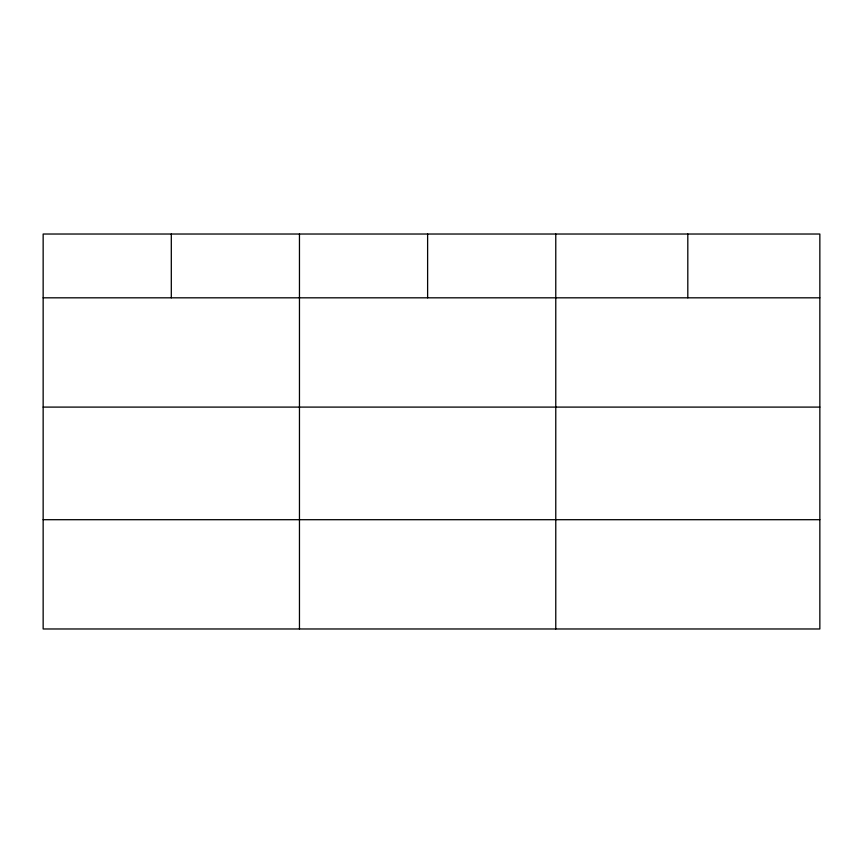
<?xml version="1.0" encoding="UTF-8"?>
<svg xmlns="http://www.w3.org/2000/svg" width="863" height="863" viewBox="0 0 863 863"><rect width="100%" height="100%" fill="white"/><g stroke="black" fill="none" stroke-linecap="round" stroke-linejoin="round"><path stroke-width="1.29" d="M819.85 407.099L819.85 234.024L43.15 234.024L43.15 628.976L819.85 628.976L819.85 407.099L43.15 407.099M43.15 297.821L819.85 297.821M43.15 519.699L819.85 519.699M687.811 234.024L687.811 297.821M555.772 234.024L555.772 628.976M427.617 234.024L427.617 297.821M299.461 234.024L299.461 628.976M171.306 234.024L171.306 297.821"/></g></svg>
